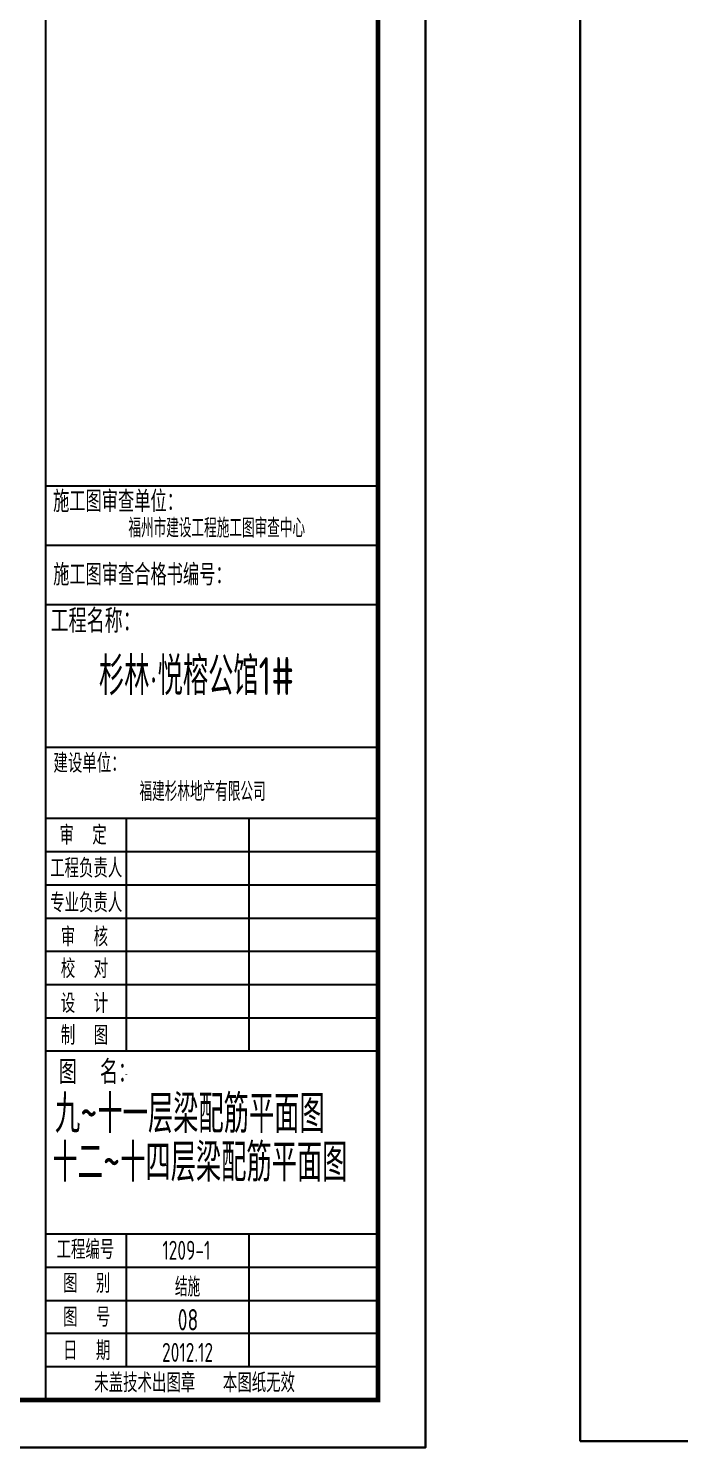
# Model space of a CAD drawing. Extents: x 580289 to 1106878, y -144605 to 78052.
# Drawn here: x 1011149 to 1024875, y -63787 to -33895 of the extents above; entities that cross this region are included whole.
import ezdxf
from ezdxf.enums import TextEntityAlignment as Align

# ---------------------------------------------------------------- set-up
doc = ezdxf.new("R2010")
doc.units = 0
doc.header["$LTSCALE"] = 100
doc.layers.get('0').update_dxf_attribs({"linetype": 'CONTINUOUS'})
for name, color, linetype in [('TEXT', 2, 'CONTINUOUS'), ('T图框', 7, 'CONTINUOUS'), ('图框', 254, 'CONTINUOUS')]:
    doc.layers.add(name, color=color, linetype=linetype)
doc.styles.add('HZ', font='tssdeng.shx', dxfattribs={"width": 0.7, "bigfont": 'tssdchn.shx'})
doc.styles.add('HZTXT2', font='tssdeng.shx', dxfattribs={"width": 0.7, "bigfont": 'tssdchn.shx'})
doc.styles.get("Standard").update_dxf_attribs({"font": 'tssdeng.shx', "width": 0.7, "bigfont": 'tssdchn.shx'})

# ---------------------------------------------------------------- blocks, each defined once
blk = doc.blocks.new('A$C72C84CBD')
at = {"layer": '图框', "color": 0}
for p, q in [((76100, 1000), (76100, 58400)), ((76100, 20254), (83100, 20254)), ((76100, 19004), (83100, 19004)), ((76100, 17754), (83100, 17754)), ((76100, 14754), (83100, 14754)), ((76100, 13254), (83100, 13254)), ((77791, 13254), (77791, 8354)), ((80377, 13254), (80377, 8354)), ((76100, 12554), (83100, 12554)), ((76100, 11854), (83100, 11854)), ((76100, 11154), (83100, 11154)), ((76100, 10454), (83100, 10454)), ((76100, 9754), (83100, 9754)), ((76100, 9054), (83100, 9054)), ((76100, 8354), (83100, 8354)), ((77791, 7859), (77791, 7854)), ((76100, 4500), (83100, 4500)), ((77791, 4500), (77791, 1700)), ((80377, 4500), (80377, 1700)), ((76100, 3800), (83100, 3800)), ((83100, 3459), (83100, 2400)), ((76100, 3100), (83100, 3100)), ((83100, 2400), (76100, 2400)), ((83100, 1700), (76100, 1700))]:
    blk.add_line(p, q, dxfattribs=at)
for points in [[(0, 0), (0, 59400), (84100, 59400), (84100, 0)], [(0, 0), (84100, 0), (84100, 59400), (0, 59400)]]:
    blk.add_lwpolyline(points, close=True, dxfattribs=at)
at = {"layer": '图框', "color": 0, "const_width": 100}
blk.add_lwpolyline([(2500, 1000), (83100, 1000), (83100, 58400), (2500, 58400)], close=True, dxfattribs=at)
at = {"layer": '图框', "color": 0, "style": 'HZTXT2', "width": 0.8}
for s, height, p in [('施工图审查单位：', 450, (77622, 19953)), ('施工图审查合格书编号：', 450, (78136, 18409)), ('工程名称：', 500, (77151, 17437)), ('建设单位：', 400, (77022, 14436)), ('审  定', 400, (76886, 12921)), ('工程负责人', 400, (76952, 12224)), ('专业负责人', 400, (76952, 11495)), ('审  核', 400, (76915, 10777)), ('校  对', 400, (76916, 10109)), ('设  计', 400, (76915, 9376)), ('制  图', 400, (76915, 8703)), ('图  名：', 500, (77188, 7934)), ('工程编号', 400, (76935, 4192)), ('图  别', 400, (76963, 3475)), ('图  号', 400, (76963, 2758)), ('日  期', 400, (76963, 2058)), ('未盖技术出图章   本图纸无效', 400, (79237, 1389))]:
    blk.add_text(s, height=height, dxfattribs=at).set_placement(p, align=Align.MIDDLE)
blk = doc.blocks.new('图框')
at = {"layer": 'T图框', "color": 4}
blk.add_blockref('A$C72C84CBD', (602717, 102744), dxfattribs=at)
at = {"layer": 'T图框', "color": 1, "linetype": 'ByBlock', "style": 'HZ', "width": 0.7}
for s, p in [('福州市建设工程施工图审查中心', (682420, 122134)), ('福建杉林地产有限公司', (682122, 116580))]:
    blk.add_text(s, height=400, dxfattribs=at).set_placement(p, align=Align.MIDDLE)
at = {"layer": 'T图框', "linetype": 'ByBlock', "style": 'HZ', "width": 0.7}
for s, p in [('1209-1', (681780, 106900)), ('结施', (681805, 106149)), ('2012.12', (681805, 104749))]:
    blk.add_text(s, height=400, dxfattribs=at).set_placement(p, align=Align.MIDDLE)

msp = doc.modelspace()

# ---------------------------------------------------------------- block references
at = {"layer": 'T图框'}
for p in [(332699.5, -166530.6), (420061.1, -166394.5)]:
    msp.add_blockref('图框', p, dxfattribs=at)

# ---------------------------------------------------------------- texts
at = {"color": 4, "width": 0.7}
msp.add_text('杉林·悦榕公馆1#', height=800, dxfattribs=at).set_placement((1012637.4, -47937.9))
at = {"layer": 'TEXT', "text_generation_flag": 6, "width": 0.7}
for s, p in [('九~十一层梁配筋平面图', (1011709.4, -57158.2)), ('十二~十四层梁配筋平面图', (1011657.2, -58182.9))]:
    msp.add_text(s, height=800, rotation=180, dxfattribs=at).set_placement(p)
at = {"layer": 'TEXT', "width": 0.7}
msp.add_text('08', height=450, dxfattribs=at).set_placement((1014297.8, -61318.7))

doc.saveas('drawing.dxf')
